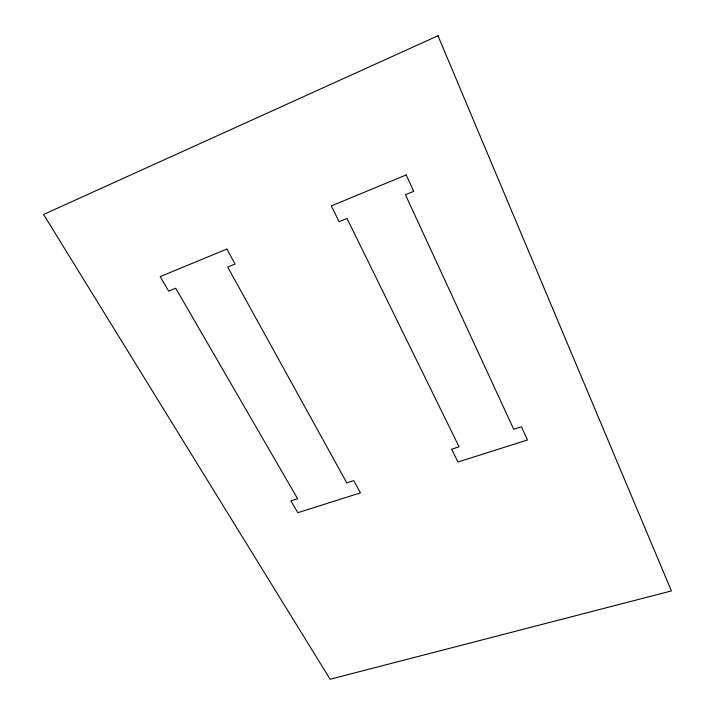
<?xml version="1.0" encoding="UTF-8"?>
<svg xmlns="http://www.w3.org/2000/svg" width="715" height="715" viewBox="0 0 715 715"><rect width="100%" height="100%" fill="white"/><g stroke="black" fill="none" stroke-linecap="round" stroke-linejoin="round"><path stroke-width="1.07" d="M437.982 35.75L43.579 214.473L330.116 679.25L671.421 590.921L437.982 35.75M226.87 249.061L160.187 276.625L168.633 291.121L175.711 288.243L297.601 498.686L290.889 500.849L297.806 512.7L360.449 492.867L353.755 480.65L346.802 482.884L227.719 267.07L235.092 264.067L226.87 249.061M406.209 174.934L331.286 205.902L339.116 221.722L347.052 218.486L459.075 446.821L451.639 449.208L457.957 461.997L527.491 439.984L521.45 426.784L513.71 429.268L405.432 194.712L413.717 191.343L406.209 174.934"/></g></svg>
